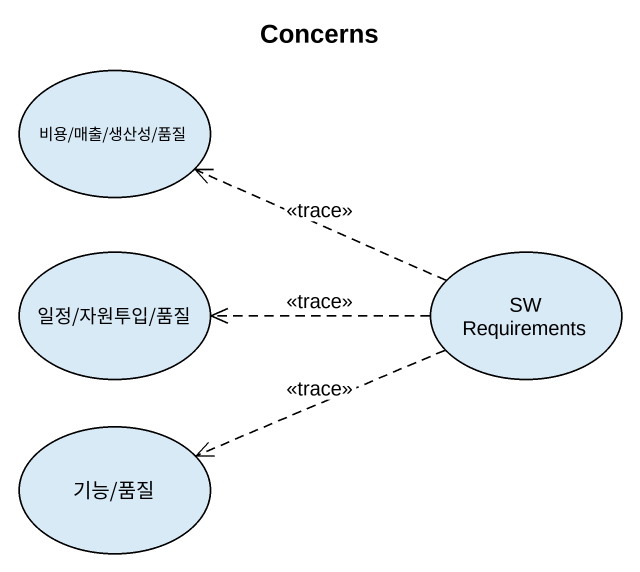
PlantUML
@startuml
title Concerns
usecase "비용/매출/생산성/품질" as 비용_매출_생산성_품질
usecase "일정/자원투입/품질" as 일정_자원투입_품질
usecase "SW Requirements" as SW_Requirements
usecase "기능/품질" as 기능_품질
SW_Requirements .left.> 비용_매출_생산성_품질 : <<trace>>
SW_Requirements .left.> 일정_자원투입_품질 : <<trace>>
SW_Requirements .left.> 기능_품질 : <<trace>>
@enduml
